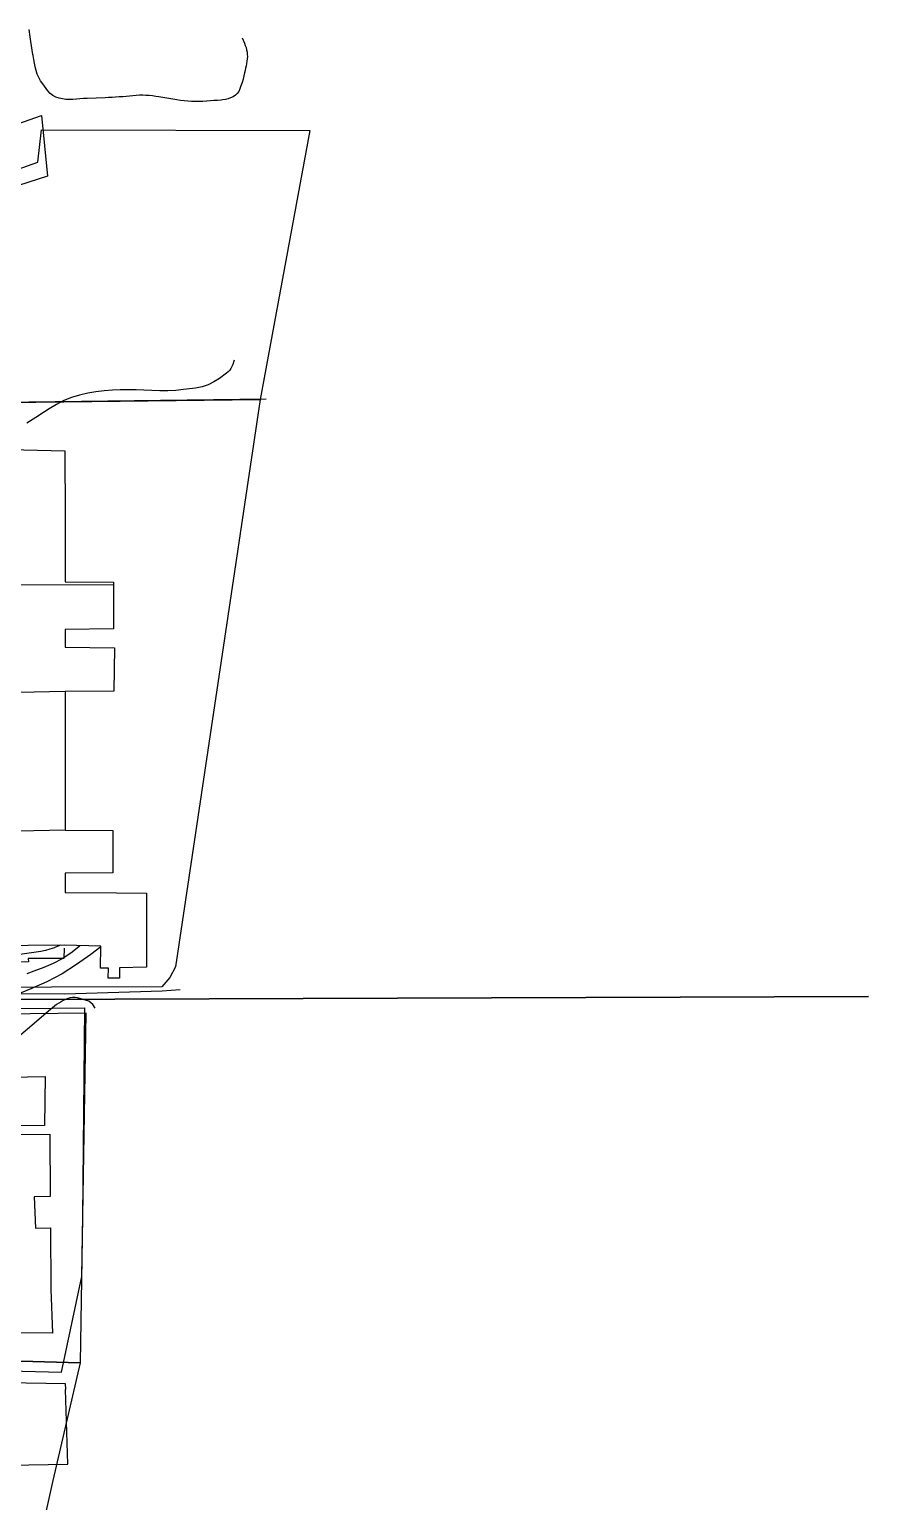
# Model space of a CAD drawing. Header units: inches. Extents: x 179221 to 180407, y 654181 to 655021.
# Drawn here: x 180304.3 to 180396.5, y 654541.6 to 654703.3 of the extents above; entities that cross this region are included whole.
import ezdxf

# ---------------------------------------------------------------- set-up
doc = ezdxf.new("R2010")
doc.units = ezdxf.units.IN
doc.header["$MEASUREMENT"] = 0
for name, color, linetype in [('1506', 42, 'Continuous'), ('1507', 32, 'Continuous'), ('2200', 254, 'Continuous'), ('2207', 7, 'Continuous'), ('2219', 2, 'Continuous'), ('2602', 161, 'Continuous'), ('2603', 4, 'Continuous'), ('2604', 3, 'Continuous'), ('H0010A', 41, 'Continuous')]:
    doc.layers.add(name, color=color, linetype=linetype)
doc.layers.add('2420', color=24, linetype='Continuous', lineweight=30)

msp = doc.modelspace()

# ---------------------------------------------------------------- linework, layer by layer
at = {"layer": '1506', "lineweight": -3}
for points, elevation in [([(180326.79, 654666.96), (180326.78, 654666.95), (180326.72, 654666.72), (180326.64, 654666.48), (180326.54, 654666.26), (180326.43, 654666.04), (180326.29, 654665.85), (180326.13, 654665.67), (180325.95, 654665.51), (180325.17, 654664.93), (180324.56, 654664.55), (180323.93, 654664.24), (180323.25, 654664.02), (180322.55, 654663.88), (180321.22, 654663.71), (180320.36, 654663.63), (180319.49, 654663.58), (180318.62, 654663.58), (180317.74, 654663.61), (180316.87, 654663.66), (180316, 654663.69), (180315.13, 654663.69), (180314.25, 654663.68), (180313.43, 654663.65), (180312.51, 654663.58), (180311.6, 654663.48), (180310.69, 654663.32), (180309.79, 654663.12), (180308.91, 654662.84), (180308.06, 654662.51), (180307.25, 654662.09), (180306.46, 654661.62), (180305.95, 654661.28), (180304.98, 654660.65), (180304.01, 654660.04)], 64), ([(180312.12, 654602.51), (180311.02, 654601.65), (180309.47, 654600.55), (180307.87, 654599.53), (180306.19, 654598.66), (180304.45, 654597.87), (180300.16, 654596.14)], 62), ([(180307.68, 654602.68), (180307.53, 654602.6), (180307.08, 654602.41), (180307.03, 654602.39), (180306.54, 654602.24), (180306.05, 654602.11), (180305.54, 654602), (180305.04, 654601.92), (180301.45, 654601.41)], 63), ([(180311.52, 654595.76), (180311.27, 654596.16), (180310.81, 654596.52), (180309.58, 654596.88), (180309.31, 654596.93), (180309.04, 654596.94), (180308.78, 654596.9), (180308.52, 654596.83), (180308.26, 654596.71), (180308.01, 654596.59), (180307.77, 654596.46), (180307.53, 654596.31), (180307.28, 654596.15), (180307.05, 654595.98), (180306.82, 654595.81), (180306.6, 654595.63), (180301.3, 654591.08)], 61.5)]:
    msp.add_lwpolyline(points, dxfattribs=dict(at, elevation=elevation))
at = {"layer": '1507', "lineweight": -3}
for points, elevation in [([(180327.65, 654702.34), (180327.91, 654701.76), (180328, 654701.52), (180328.08, 654701.28), (180328.15, 654701.04), (180328.19, 654700.79), (180328.22, 654700.54), (180328.23, 654700.29), (180328.21, 654700.04), (180328.18, 654699.79), (180328.14, 654699.52), (180328.09, 654699.27), (180328.04, 654699.01), (180327.98, 654698.76), (180327.93, 654698.53), (180327.84, 654698.17), (180327.75, 654697.8), (180327.64, 654697.44), (180327.52, 654697.08), (180327.41, 654696.75), (180327.28, 654696.48), (180327.12, 654696.24), (180326.91, 654696.05), (180326.67, 654695.87), (180326.39, 654695.75), (180326.11, 654695.64), (180325.81, 654695.58), (180325.51, 654695.53), (180325.34, 654695.52), (180324.95, 654695.49), (180324.56, 654695.46), (180324.17, 654695.43), (180323.78, 654695.4), (180323.73, 654695.4), (180323.32, 654695.37), (180322.91, 654695.36), (180322.5, 654695.36), (180322.09, 654695.37), (180321.69, 654695.39), (180321.28, 654695.42), (180320.88, 654695.47), (180320.47, 654695.54), (180318.52, 654695.88), (180318.17, 654695.93), (180317.81, 654695.98), (180317.45, 654696.01), (180317.09, 654696.04), (180316.73, 654696.05), (180316.37, 654696.05), (180316.01, 654696.03), (180315.65, 654696), (180315.28, 654695.96), (180314.92, 654695.92), (180314.56, 654695.89), (180314.19, 654695.86), (180314.15, 654695.86), (180313.76, 654695.83), (180313.38, 654695.81), (180312.99, 654695.79), (180312.6, 654695.77), (180310.62, 654695.7), (180310.23, 654695.68), (180309.84, 654695.66), (180309.45, 654695.63), (180309.06, 654695.6), (180308.67, 654695.59), (180308.29, 654695.6), (180307.91, 654695.65), (180307.54, 654695.72), (180307.19, 654695.85), (180306.86, 654696.02), (180306.58, 654696.25), (180306.33, 654696.52), (180305.75, 654697.3), (180305.52, 654697.65), (180305.32, 654698), (180305.16, 654698.38), (180305.03, 654698.77), (180304.93, 654699.18), (180304.84, 654699.58), (180304.76, 654699.99), (180304.69, 654700.4), (180304.67, 654700.54), (180304.6, 654701.02), (180304.53, 654701.49), (180304.45, 654701.97), (180304.38, 654702.45), (180304.25, 654703.28)], 65), ([(180309.86, 654602.64), (180309.73, 654602.51), (180308.83, 654601.82), (180307.9, 654601.19), (180306.9, 654600.67), (180305.86, 654600.22), (180304.77, 654599.81), (180304, 654599.54)], 62.5)]:
    msp.add_lwpolyline(points, dxfattribs=dict(at, elevation=elevation))
at = {"layer": '2200'}
for points in [[(180296.1, 654657.29, 72.31), (180308.19, 654656.98, 72.31), (180308.21, 654649.79, 72.31), (180308.23, 654642.6, 72.31), (180313.53, 654642.57, 72.31), (180313.53, 654642.23, 72.31), (180313.53, 654642.23, 72.31), (180313.53, 654642.23, 72.31), (180313.53, 654637.44, 72.31), (180308.22, 654637.37, 72.31), (180308.22, 654635.43, 72.31), (180313.65, 654635.34, 72.31), (180313.55, 654630.57, 72.31), (180308.21, 654630.55, 72.31), (180308.21, 654622.94, 72.31), (180308.22, 654615.33, 72.31), (180313.45, 654615.28, 69.74), (180313.46, 654610.62, 69.72), (180308.22, 654610.61, 72.31), (180308.22, 654610.19, 72.31), (180308.22, 654608.48, 72.31), (180313.86, 654608.42, 66.8), (180317.15, 654608.38, 66.8), (180317.14, 654604.32, 66.8), (180317.14, 654600.26, 66.8), (180314.18, 654600.19, 63.64), (180314.19, 654599.07, 63.64), (180312.93, 654599.06, 63.64), (180312.96, 654600.16, 63.64), (180312.08, 654600.15, 66.8), (180312.12, 654602.59, 66.8), (180308.16, 654602.68, 72.5), (180296.11, 654602.56, 72.47)], [(180300.15, 654588.16, 72.04), (180306.01, 654588.24, 72.04), (180305.95, 654582.87, 72.04), (180305.95, 654582.87, 72.04), (180301.26, 654582.84, 75.68)], [(180301.25, 654581.88, 75.68), (180306.55, 654581.91, 75.68), (180306.58, 654575.07, 75.68), (180304.81, 654575.02, 75.68), (180304.95, 654571.58, 75.68), (180306.59, 654571.63, 75.68), (180306.65, 654564.88, 75.68), (180306.82, 654560.06, 74.23), (180297.46, 654560.13, 74.23)]]:
    msp.add_polyline3d(points, dxfattribs=at)
at = {"layer": '2207'}
msp.add_polyline3d([(180306.27, 654687.17, 67.75), (180297.82, 654684.47, 67.64), (180296.15, 654690.49, 67.46), (180305.61, 654693.82, 67.53)], close=True, dxfattribs=at)
at = {"layer": '2219'}
for points in [[(180313.53, 654642.23, 72.31), (180294.62, 654642.27, 72.31)], [(180308.21, 654630.55, 72.31), (180296.22, 654630.31, 72.31)], [(180308.22, 654615.33, 72.31), (180296.11, 654615.07, 72.31)]]:
    msp.add_polyline3d(points, dxfattribs=at)
at = {"layer": '2420', "flags": 128}
msp.add_lwpolyline([(180282.6, 654596.65), (180396.46, 654597.05)], dxfattribs=at)
at = {"layer": '2602'}
for points in [[(180308.1, 654602.34, 64.75), (180308.08, 654601.21, 64.76), (180304.17, 654601.22, 64.69), (180304.2, 654600.87, 64.69), (180300, 654600.67, 64.69), (180299.97, 654601.03, 64.69), (180296.06, 654601.04, 64.69), (180296.07, 654601.46, 64.69)], [(180284.3, 654597.37, 62.6), (180308.13, 654597.35, 63.66), (180318.86, 654597.66, 62.97), (180320.83, 654597.81, 62.91)]]:
    msp.add_polyline3d(points, dxfattribs=at)
at = {"layer": '2603'}
for points in [[(180276.47, 654556.57, 61.82), (180307.82, 654555.76, 62.3), (180310.04, 654566.29, 62.7), (180310.54, 654595.23, 61.68), (180282.83, 654594.9, 62.2), (180281.9, 654588.36, 62.43)], [(180288.96, 654554.85, 61.86), (180308.21, 654554.54, 62.14), (180308.25, 654553.88, 62.16)], [(180297.76, 654545.5, 62.98), (180308.51, 654545.66, 62.98), (180308.25, 654553.88, 62.98)]]:
    msp.add_polyline3d(points, dxfattribs=at)
at = {"layer": '2604'}
msp.add_polyline3d([(180330.3, 654662.65, 65.85), (180292.6, 654662.19, 65.81)], dxfattribs=at)
at = {"layer": 'H0010A', "linetype": 'Continuous', "flags": 128}
for points in [[(180305.61, 654692.25), (180335.08, 654692.19), (180329.64, 654662.62), (180292.64, 654662.19), (180294.47, 654680.25), (180294.86, 654681.87), (180295.58, 654683.38), (180296.58, 654684.81), (180297.98, 654686.06), (180300, 654686.88), (180305.2, 654688.69), (180305.61, 654692.25)], [(180282.41, 654598), (180292.64, 654662.19), (180329.64, 654662.62), (180320.34, 654600.31), (180319.73, 654599.13), (180318.83, 654598.12), (180282.41, 654598)], [(180309.86, 654556.81), (180275.98, 654557.75), (180282.06, 654595.5), (180310.33, 654595.81), (180310.13, 654572.81), (180309.86, 654556.81)], [(180295.27, 654491.25), (180272.41, 654493.5), (180269.94, 654494), (180268.09, 654494.94), (180266.53, 654496.75), (180265.75, 654498.56), (180265.55, 654500.38), (180266.8, 654506.13), (180275.98, 654557.75), (180309.86, 654556.81), (180306.86, 654543.88), (180300.34, 654514.69), (180295.27, 654491.25)]]:
    msp.add_lwpolyline(points, close=True, dxfattribs=at)

doc.saveas('drawing.dxf')
